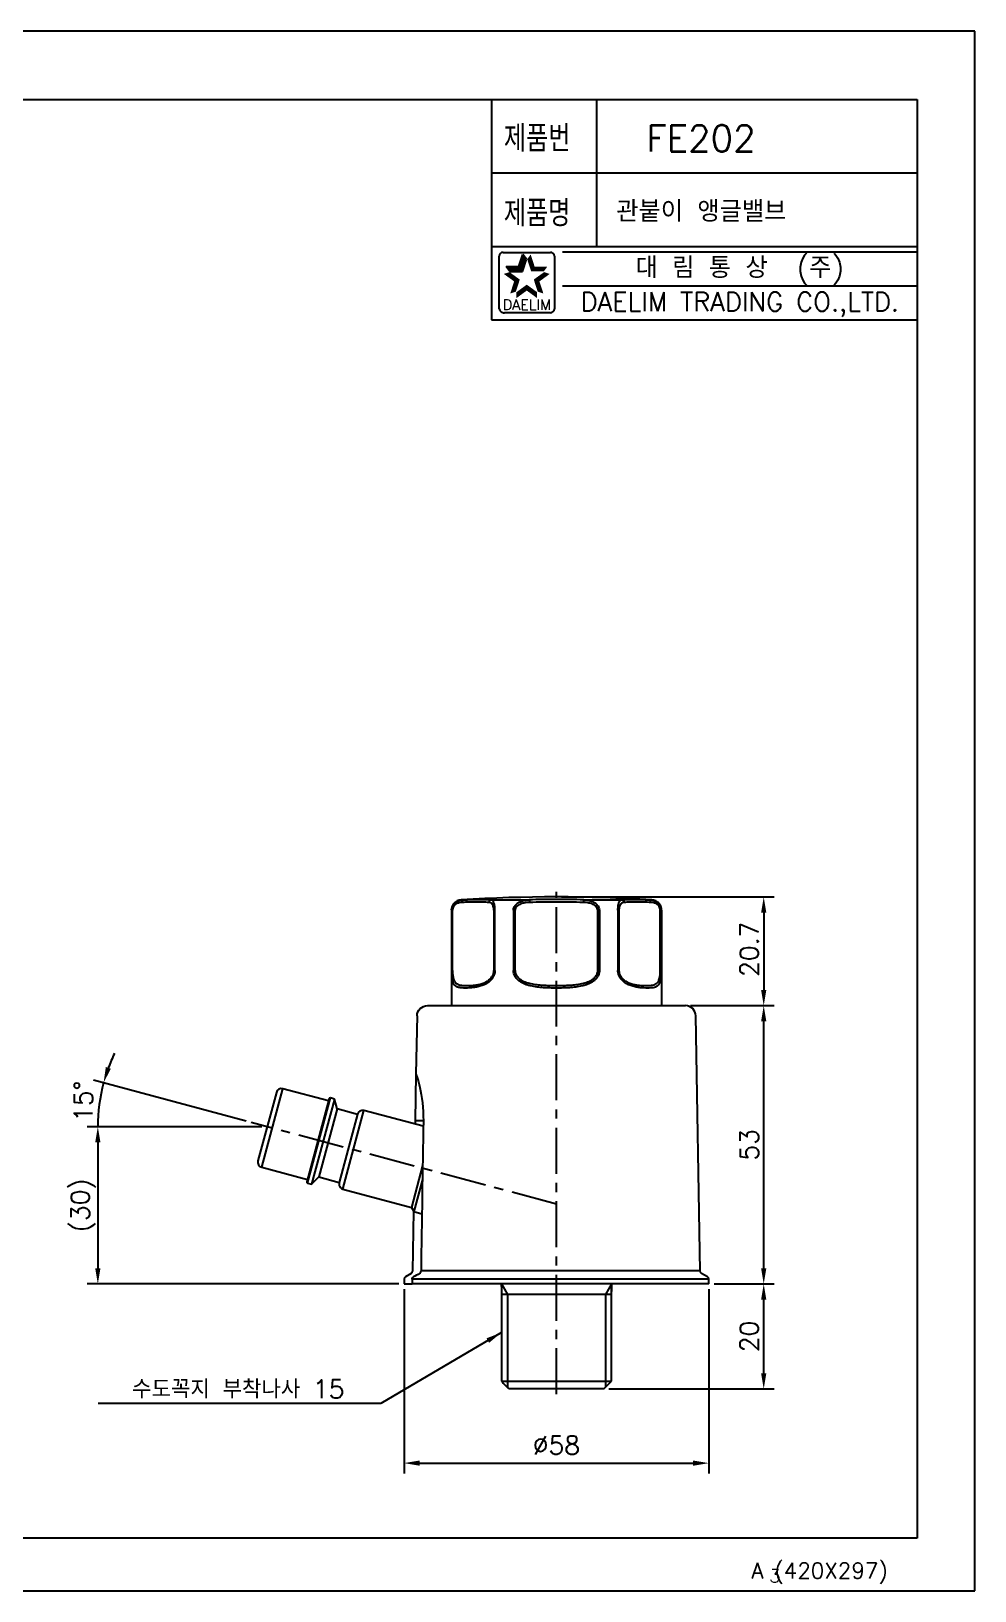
# Model space of a CAD drawing. Extents: x 43789 to 44209, y -38468 to -38171.
# Drawn here: x 44029.3 to 44208.9, y -38467.7 to -38170.7 of the extents above; entities that cross this region are included whole.
import ezdxf
from ezdxf.enums import TextEntityAlignment as Align

# ---------------------------------------------------------------- set-up
doc = ezdxf.new("R2010")
doc.units = 0
doc.header["$LTSCALE"] = 7
doc.header["$MEASUREMENT"] = 0
doc.linetypes.add('CENTER', pattern=[2, 1.25, -0.25, 0.25, -0.25])
doc.layers.get('0').update_dxf_attribs({"color": 2, "linetype": 'CONTINUOUS'})
for name, color, linetype in [('_DWG', 7, 'CONTINUOUS'), ('CL', 1, 'CENTER'), ('D', 2, 'CONTINUOUS'), ('DIM', 2, 'CONTINUOUS')]:
    doc.layers.add(name, color=color, linetype=linetype)
doc.styles.add('GHS', font='ROMANS.shx', dxfattribs={"bigfont": 'GHS.shx'})
doc.styles.add('ROMANS', font='romans', dxfattribs={"bigfont": 'GHS.shx'})
doc.dimstyles.new('STANDARD$7', dxfattribs={"dimscale": 0, "dimtxt": 3.5, "dimasz": 3, "dimexe": 2, "dimexo": 1, "dimgap": 1, "dimtad": 1, "dimdec": 4, "dimdsep": 46, "dimtxsty": 'GHS', "dimcen": 1, "dimclrd": 256, "dimclre": 256, "dimclrt": 256, "dimadec": 4, "dimazin": 2, "dimtfac": 1, "dimtdec": 4, "dimtmove": 0, "dimatfit": 0, "dimfxl": 0, "dimtolj": 1, "dimtzin": 0, "dimlwd": -1, "dimlwe": -1, "dimarcsym": 0})

# ---------------------------------------------------------------- blocks, each defined once
blk = doc.blocks.new('BORDER')
for p, q in [((1, 1), (0, 1)), ((1, 0), (1, 1)), ((0, 0), (1, 0))]:
    blk.add_line(p, q)

msp = doc.modelspace()

# ---------------------------------------------------------------- linework, layer by layer
at = {"color": 4}
for p, q in [((43819.9, -38183.74), (44197.9, -38183.74)), ((44197.9, -38183.74), (44197.9, -38457.74)), ((44197.9, -38457.74), (43819.9, -38457.74))]:
    msp.add_line(p, q, dxfattribs=at)
at = {"color": 7}
for p, q in [((44116.9, -38183.74), (44116.9, -38225.74)), ((44136.9, -38183.74), (44136.9, -38211.74)), ((44116.9, -38197.74), (44197.9, -38197.74)), ((44116.9, -38211.74), (44197.9, -38211.74)), ((44116.9, -38225.74), (44197.9, -38225.74))]:
    msp.add_line(p, q, dxfattribs=at)
at = {"color": 2, "linetype": 'Continuous'}
for p, q in [((44118.37, -38223.61), (44118.37, -38213.61)), ((44119.12, -38212.86), (44128.12, -38212.86)), ((44128.87, -38213.61), (44128.87, -38223.61)), ((44130.4, -38212.74), (44197.9, -38212.74)), ((44130.4, -38219.24), (44197.9, -38219.24)), ((44128.12, -38224.36), (44119.37, -38224.36))]:
    msp.add_line(p, q, dxfattribs=at)
at = {"color": 2}
for p, q in [((44122.13, -38215.56), (44122.88, -38213.26)), ((44122.8, -38216.48), (44123.55, -38214.17)), ((44123.55, -38214.17), (44122.88, -38213.26)), ((44120.37, -38216.48), (44119.71, -38215.56)), ((44119.71, -38215.56), (44122.13, -38215.56)), ((44120.37, -38216.48), (44122.8, -38216.48))]:
    msp.add_line(p, q, dxfattribs=at)
at = {"color": 7, "linetype": 'Continuous'}
for p, q in [((44111.13, -38336.16), (44111.63, -38336.16)), ((44116.82, -38336.16), (44124.07, -38336.16)), ((44134.45, -38336.16), (44141.7, -38336.16)), ((44146.89, -38336.16), (44147.4, -38336.16)), ((44109.26, -38338.15), (44109.26, -38356.31)), ((44109.49, -38338.15), (44109.26, -38338.15)), ((44109.37, -38338.15), (44109.37, -38349.61)), ((44109.49, -38349.61), (44109.49, -38338.15)), ((44117.37, -38338.15), (44117.37, -38349.61)), ((44117.55, -38349.61), (44117.55, -38338.15)), ((44121.08, -38338.15), (44121.08, -38349.61)), ((44121.38, -38349.61), (44121.38, -38338.15)), ((44137.14, -38349.61), (44137.14, -38338.15)), ((44137.44, -38338.15), (44137.44, -38349.61)), ((44140.97, -38338.15), (44140.97, -38349.61)), ((44141.16, -38338.15), (44141.16, -38349.61)), ((44149.26, -38338.15), (44149.04, -38338.15)), ((44149.04, -38349.61), (44149.04, -38338.15)), ((44149.16, -38349.61), (44149.16, -38338.15)), ((44149.26, -38338.15), (44149.26, -38356.31)), ((44129.26, -38352.97), (44129.26, -38352.49))]:
    msp.add_line(p, q, dxfattribs=at)
for points in [[(44111.13, -38336.16), (44110.77, -38336.21), (44110.34, -38336.37), (44109.96, -38336.63), (44109.64, -38336.96), (44109.41, -38337.37), (44109.28, -38337.8), (44109.25, -38338.15)], [(44149.27, -38338.15), (44149.24, -38337.8), (44149.11, -38337.37), (44148.88, -38336.96), (44148.57, -38336.63), (44148.18, -38336.37), (44147.75, -38336.21), (44147.4, -38336.16)]]:
    msp.add_lwpolyline(points, dxfattribs=at)
at = {"color": 2, "linetype": 'Continuous'}
for centre, radius, start, end in [((44119.12, -38213.61), 0.75, 90, 180), ((44128.12, -38213.61), 0.75, 0, 90), ((44119.25, -38223.48), 0.884, 188.1301, 278.1301), ((44128.12, -38223.61), 0.75, 270, 0)]:
    msp.add_arc(centre, radius, start, end, dxfattribs=at)
at = {"color": 7, "linetype": 'Continuous'}
for centre, radius, start, end in [((44129.26, -38635.61), 300, 86.5346, 93.4654), ((44129.24, -38544.75), 208.66, 89.9946, 91.419), ((44129.26, -38540.47), 203.88, 89.9984, 91.4356), ((44129.26, -38546.69), 210.6, 88.5876, 89.9988), ((44129.28, -38539.6), 203.01, 88.5613, 90.0046)]:
    msp.add_arc(centre, radius, start, end, dxfattribs=at)
for points, knots in [([(44111.63, -38336.16), (44111.39, -38336.17), (44111.02, -38336.22), (44110.55, -38336.39), (44110.2, -38336.58), (44109.93, -38336.8), (44109.74, -38337.02), (44109.61, -38337.21), (44109.51, -38337.42), (44109.39, -38337.73), (44109.36, -38337.98), (44109.37, -38338.15)], [0, 0, 0, 0, 0.216556, 0.32973, 0.447701, 0.572233, 0.637751, 0.705772, 0.776361, 0.849352, 1, 1, 1, 1]), ([(44111.27, -38336.66), (44111.09, -38336.66), (44110.81, -38336.7), (44110.46, -38336.81), (44110.19, -38336.94), (44109.93, -38337.13), (44109.7, -38337.39), (44109.52, -38337.74), (44109.48, -38338.01), (44109.49, -38338.15)], [0, 0, 0, 0, 0.208285, 0.31707, 0.430911, 0.552377, 0.685531, 0.835095, 1, 1, 1, 1]), ([(44111.27, -38336.66), (44111.26, -38336.59), (44111.28, -38336.47), (44111.36, -38336.31), (44111.48, -38336.19), (44111.58, -38336.16), (44111.63, -38336.16)], [0, 0, 0, 0, 0.275177, 0.536082, 0.776164, 1, 1, 1, 1]), ([(44116.38, -38336.66), (44116.03, -38336.63), (44115.27, -38336.6), (44113.57, -38336.58), (44112.21, -38336.62), (44111.27, -38336.66)], [0, 0, 0, 0, 0.207839, 0.444371, 1, 1, 1, 1]), ([(44111.63, -38336.16), (44112.6, -38336.12), (44113.97, -38336.08), (44115.7, -38336.1), (44116.46, -38336.13), (44116.82, -38336.16)], [0, 0, 0, 0, 0.555567, 0.792085, 1, 1, 1, 1]), ([(44116.82, -38336.16), (44116.77, -38336.16), (44116.65, -38336.19), (44116.5, -38336.31), (44116.41, -38336.47), (44116.39, -38336.59), (44116.38, -38336.66)], [0, 0, 0, 0, 0.240655, 0.487534, 0.741598, 1, 1, 1, 1]), ([(44117.37, -38338.15), (44117.37, -38338.01), (44117.35, -38337.75), (44117.27, -38337.41), (44117.15, -38337.14), (44117.02, -38336.95), (44116.87, -38336.81), (44116.66, -38336.7), (44116.49, -38336.66), (44116.38, -38336.66)], [0, 0, 0, 0, 0.211309, 0.390311, 0.532708, 0.647917, 0.74561, 0.833536, 1, 1, 1, 1]), ([(44117.55, -38338.15), (44117.55, -38337.99), (44117.54, -38337.67), (44117.49, -38337.24), (44117.42, -38336.88), (44117.33, -38336.61), (44117.22, -38336.41), (44117.1, -38336.27), (44116.97, -38336.18), (44116.87, -38336.16), (44116.82, -38336.16)], [0, 0, 0, 0, 0.21969, 0.414534, 0.573611, 0.698619, 0.795624, 0.872661, 0.938077, 1, 1, 1, 1]), ([(44121.08, -38338.15), (44121.08, -38337.98), (44121.15, -38337.65), (44121.4, -38337.2), (44121.75, -38336.85), (44122.31, -38336.49), (44123.1, -38336.23), (44123.75, -38336.17), (44124.08, -38336.16)], [0, 0, 0, 0, 0.128172, 0.25493, 0.380238, 0.504563, 0.75167, 1, 1, 1, 1]), ([(44124.15, -38336.66), (44124.01, -38336.66), (44123.72, -38336.67), (44123.29, -38336.72), (44122.87, -38336.81), (44122.47, -38336.94), (44122.08, -38337.12), (44121.73, -38337.38), (44121.47, -38337.72), (44121.39, -38338.01), (44121.38, -38338.15)], [0, 0, 0, 0, 0.125089, 0.25003, 0.374799, 0.499463, 0.624114, 0.74903, 0.874251, 1, 1, 1, 1]), ([(44124.08, -38336.16), (44124.08, -38336.16), (44124.09, -38336.18), (44124.1, -38336.21), (44124.11, -38336.25), (44124.12, -38336.32), (44124.13, -38336.39), (44124.14, -38336.5), (44124.15, -38336.59), (44124.15, -38336.66)], [0, 0, 0, 0, 0.036707, 0.102925, 0.199276, 0.32322, 0.470613, 0.636469, 1, 1, 1, 1]), ([(44134.45, -38336.16), (44134.44, -38336.16), (44134.43, -38336.18), (44134.42, -38336.21), (44134.41, -38336.25), (44134.4, -38336.32), (44134.39, -38336.39), (44134.38, -38336.5), (44134.38, -38336.59), (44134.37, -38336.66)], [0, 0, 0, 0, 0.036667, 0.10285, 0.199182, 0.323122, 0.470525, 0.636404, 1, 1, 1, 1]), ([(44137.14, -38338.15), (44137.14, -38338.01), (44137.08, -38337.79), (44136.92, -38337.55), (44136.73, -38337.33), (44136.44, -38337.12), (44136.06, -38336.94), (44135.65, -38336.81), (44135.23, -38336.72), (44134.8, -38336.67), (44134.52, -38336.66), (44134.37, -38336.66)], [0, 0, 0, 0, 0.125633, 0.188521, 0.251191, 0.376008, 0.500624, 0.625259, 0.750009, 0.874924, 1, 1, 1, 1]), ([(44134.44, -38336.16), (44134.77, -38336.17), (44135.42, -38336.23), (44136.21, -38336.49), (44136.77, -38336.85), (44137.06, -38337.14), (44137.25, -38337.42), (44137.39, -38337.73), (44137.44, -38337.98), (44137.44, -38338.15)], [0, 0, 0, 0, 0.248251, 0.495285, 0.619571, 0.744847, 0.808123, 0.87189, 1, 1, 1, 1]), ([(44140.98, -38338.15), (44140.97, -38337.99), (44140.98, -38337.74), (44141.01, -38337.43), (44141.04, -38337.16), (44141.1, -38336.88), (44141.19, -38336.61), (44141.3, -38336.41), (44141.42, -38336.27), (44141.56, -38336.18), (44141.65, -38336.16), (44141.7, -38336.16)], [0, 0, 0, 0, 0.219501, 0.320951, 0.414093, 0.573383, 0.698289, 0.795467, 0.872638, 0.938131, 1, 1, 1, 1]), ([(44142.14, -38336.66), (44142.03, -38336.66), (44141.86, -38336.7), (44141.65, -38336.81), (44141.5, -38336.95), (44141.37, -38337.14), (44141.25, -38337.41), (44141.17, -38337.75), (44141.15, -38338.01), (44141.16, -38338.15)], [0, 0, 0, 0, 0.166464, 0.25439, 0.352082, 0.467291, 0.609688, 0.788688, 1, 1, 1, 1]), ([(44141.7, -38336.16), (44142.06, -38336.13), (44142.83, -38336.1), (44144.56, -38336.08), (44145.93, -38336.12), (44146.89, -38336.16)], [0, 0, 0, 0, 0.207915, 0.444433, 1, 1, 1, 1]), ([(44141.7, -38336.16), (44141.76, -38336.16), (44141.87, -38336.19), (44142.02, -38336.31), (44142.11, -38336.47), (44142.14, -38336.59), (44142.14, -38336.66)], [0, 0, 0, 0, 0.240656, 0.487522, 0.741587, 1, 1, 1, 1]), ([(44147.26, -38336.66), (44146.31, -38336.62), (44144.96, -38336.58), (44143.25, -38336.6), (44142.49, -38336.63), (44142.14, -38336.66)], [0, 0, 0, 0, 0.555629, 0.792161, 1, 1, 1, 1]), ([(44149.16, -38338.15), (44149.16, -38337.98), (44149.13, -38337.73), (44149.02, -38337.42), (44148.91, -38337.21), (44148.78, -38337.02), (44148.59, -38336.8), (44148.32, -38336.58), (44147.97, -38336.39), (44147.5, -38336.22), (44147.13, -38336.17), (44146.89, -38336.16)], [0, 0, 0, 0, 0.150648, 0.223639, 0.294228, 0.36225, 0.427767, 0.5523, 0.670271, 0.783443, 1, 1, 1, 1]), ([(44147.26, -38336.66), (44147.26, -38336.59), (44147.24, -38336.47), (44147.16, -38336.31), (44147.04, -38336.19), (44146.94, -38336.16), (44146.89, -38336.16)], [0, 0, 0, 0, 0.275141, 0.536045, 0.776161, 1, 1, 1, 1]), ([(44149.04, -38338.15), (44149.04, -38338.01), (44149, -38337.74), (44148.82, -38337.39), (44148.59, -38337.13), (44148.33, -38336.94), (44148.06, -38336.81), (44147.71, -38336.7), (44147.44, -38336.66), (44147.26, -38336.66)], [0, 0, 0, 0, 0.164894, 0.314454, 0.447611, 0.569083, 0.682925, 0.791712, 1, 1, 1, 1]), ([(44117.55, -38349.61), (44117.55, -38349.71), (44117.54, -38349.92), (44117.48, -38350.22), (44117.38, -38350.5), (44117.22, -38350.86), (44116.96, -38351.25), (44116.59, -38351.65), (44116.18, -38351.97), (44115.75, -38352.22), (44115.33, -38352.41), (44114.77, -38352.61), (44114.22, -38352.75), (44113.69, -38352.84), (44113.19, -38352.9), (44112.61, -38352.95), (44111.96, -38352.97), (44111.46, -38352.96), (44111.1, -38352.93), (44110.85, -38352.89), (44110.61, -38352.84), (44110.4, -38352.78), (44110.2, -38352.69), (44110.02, -38352.57), (44109.86, -38352.41), (44109.72, -38352.21), (44109.61, -38351.95), (44109.52, -38351.62), (44109.45, -38351.23), (44109.4, -38350.75), (44109.37, -38350.2), (44109.36, -38349.81), (44109.37, -38349.61)], [0, 0, 0, 0, 0.025017, 0.049905, 0.074353, 0.09828, 0.144448, 0.188356, 0.230098, 0.26984, 0.307834, 0.344273, 0.412858, 0.44512, 0.476062, 0.534043, 0.586764, 0.634131, 0.655818, 0.676195, 0.695339, 0.713423, 0.730779, 0.747958, 0.765694, 0.784941, 0.807201, 0.834035, 0.866627, 0.905516, 0.950627, 1, 1, 1, 1]), ([(44109.48, -38349.61), (44109.48, -38349.7), (44109.49, -38349.89), (44109.5, -38350.17), (44109.52, -38350.43), (44109.56, -38350.74), (44109.62, -38351.07), (44109.72, -38351.41), (44109.85, -38351.68), (44109.99, -38351.89), (44110.16, -38352.05), (44110.4, -38352.21), (44110.75, -38352.35), (44111.21, -38352.44), (44111.71, -38352.48), (44112.27, -38352.49), (44112.87, -38352.48), (44113.51, -38352.43), (44114.2, -38352.34), (44114.94, -38352.18), (44115.7, -38351.9), (44116.33, -38351.53), (44116.72, -38351.15), (44116.93, -38350.9), (44117.23, -38350.44), (44117.37, -38349.98), (44117.36, -38349.61)], [0, 0, 0, 0, 0.025552, 0.050329, 0.073663, 0.095226, 0.132863, 0.163768, 0.189369, 0.211449, 0.231483, 0.250566, 0.288855, 0.329981, 0.374952, 0.424126, 0.477548, 0.535071, 0.596773, 0.663117, 0.734675, 0.813098, 0.855908, 0.878364, 0.901554, 1, 1, 1, 1]), ([(44129.26, -38352.97), (44128.85, -38352.97), (44128.03, -38352.95), (44126.8, -38352.9), (44125.59, -38352.79), (44124.59, -38352.62), (44123.81, -38352.42), (44123.25, -38352.22), (44122.71, -38351.98), (44122.21, -38351.66), (44121.76, -38351.26), (44121.39, -38350.78), (44121.14, -38350.22), (44121.08, -38349.81), (44121.08, -38349.61)], [0, 0, 0, 0, 0.127494, 0.254503, 0.380549, 0.505219, 0.56699, 0.628391, 0.689506, 0.750551, 0.811812, 0.873675, 0.93643, 1, 1, 1, 1]), ([(44121.38, -38349.61), (44121.38, -38349.8), (44121.45, -38350.18), (44121.73, -38350.69), (44122.12, -38351.11), (44122.57, -38351.44), (44123.07, -38351.7), (44123.59, -38351.9), (44124.14, -38352.05), (44124.87, -38352.21), (44125.82, -38352.35), (44126.96, -38352.43), (44128.11, -38352.48), (44128.88, -38352.48), (44129.26, -38352.49)], [0, 0, 0, 0, 0.063122, 0.125594, 0.187407, 0.248831, 0.310244, 0.37186, 0.433733, 0.495863, 0.620885, 0.746788, 0.873253, 1, 1, 1, 1]), ([(44129.26, -38352.49), (44129.65, -38352.48), (44130.41, -38352.48), (44131.56, -38352.43), (44132.71, -38352.35), (44133.65, -38352.21), (44134.39, -38352.05), (44134.93, -38351.9), (44135.45, -38351.7), (44135.95, -38351.44), (44136.41, -38351.11), (44136.73, -38350.76), (44136.93, -38350.44), (44137.09, -38350.09), (44137.14, -38349.8), (44137.14, -38349.61)], [0, 0, 0, 0, 0.126726, 0.253171, 0.379054, 0.504055, 0.566175, 0.628038, 0.689645, 0.751051, 0.812466, 0.874275, 0.905472, 0.936891, 1, 1, 1, 1]), ([(44137.44, -38349.61), (44137.45, -38349.81), (44137.38, -38350.22), (44137.13, -38350.78), (44136.76, -38351.26), (44136.31, -38351.66), (44135.81, -38351.98), (44135.27, -38352.22), (44134.71, -38352.42), (44133.93, -38352.62), (44132.94, -38352.79), (44131.72, -38352.9), (44130.49, -38352.95), (44129.67, -38352.97), (44129.26, -38352.97)], [0, 0, 0, 0, 0.063571, 0.126327, 0.188188, 0.249449, 0.310494, 0.371609, 0.433011, 0.494781, 0.619451, 0.745497, 0.872506, 1, 1, 1, 1]), ([(44149.16, -38349.61), (44149.16, -38349.81), (44149.15, -38350.2), (44149.12, -38350.75), (44149.07, -38351.23), (44149.01, -38351.62), (44148.91, -38351.95), (44148.8, -38352.21), (44148.66, -38352.41), (44148.5, -38352.57), (44148.32, -38352.69), (44148.05, -38352.81), (44147.75, -38352.88), (44147.43, -38352.93), (44147.06, -38352.96), (44146.56, -38352.97), (44146.03, -38352.96), (44145.58, -38352.92), (44145.08, -38352.88), (44144.42, -38352.78), (44143.75, -38352.61), (44143.2, -38352.41), (44142.77, -38352.22), (44142.34, -38351.97), (44141.94, -38351.65), (44141.56, -38351.25), (44141.3, -38350.86), (44141.14, -38350.5), (44141.05, -38350.22), (44140.99, -38349.92), (44140.97, -38349.71), (44140.97, -38349.61)], [0, 0, 0, 0, 0.049378, 0.094494, 0.133381, 0.165957, 0.192782, 0.21503, 0.234284, 0.25203, 0.269209, 0.28657, 0.323751, 0.344131, 0.365819, 0.413187, 0.46591, 0.494254, 0.523899, 0.587092, 0.655679, 0.692124, 0.730117, 0.769868, 0.811612, 0.855528, 0.901705, 0.925631, 0.950084, 0.974984, 1, 1, 1, 1]), ([(44141.16, -38349.61), (44141.16, -38349.98), (44141.29, -38350.44), (44141.59, -38350.9), (44141.8, -38351.15), (44142.19, -38351.53), (44142.82, -38351.9), (44143.59, -38352.18), (44144.32, -38352.34), (44145.01, -38352.43), (44145.66, -38352.48), (44146.26, -38352.49), (44146.81, -38352.48), (44147.32, -38352.44), (44147.78, -38352.35), (44148.12, -38352.21), (44148.36, -38352.05), (44148.53, -38351.89), (44148.68, -38351.68), (44148.8, -38351.41), (44148.9, -38351.07), (44148.96, -38350.74), (44149, -38350.43), (44149.02, -38350.17), (44149.04, -38349.89), (44149.04, -38349.7), (44149.04, -38349.61)], [0, 0, 0, 0, 0.09844, 0.121629, 0.144081, 0.18689, 0.265312, 0.336869, 0.403214, 0.464916, 0.522443, 0.575863, 0.625038, 0.67001, 0.711138, 0.749428, 0.76851, 0.788542, 0.810624, 0.836222, 0.867129, 0.904769, 0.926333, 0.949669, 0.974449, 1, 1, 1, 1])]:
    msp.add_open_spline(points, degree=3, knots=knots, dxfattribs=at)
at = {"color": 2}
for points in [[(44122.13, -38215.56), (44122.8, -38216.48), (44122.88, -38213.26), (44123.55, -38214.17)], [(44124.36, -38213.26), (44123.7, -38214.17), (44125.11, -38215.56), (44124.45, -38216.48)], [(44121.21, -38218.39), (44122.29, -38218.04), (44119.25, -38216.97), (44120.33, -38216.62)], [(44119.71, -38215.56), (44120.37, -38216.48), (44122.13, -38215.56), (44122.8, -38216.48)], [(44125.11, -38215.56), (44124.45, -38216.48), (44127.54, -38215.56), (44126.87, -38216.48)], [(44127.99, -38216.97), (44126.92, -38216.62), (44126.03, -38218.39), (44124.95, -38218.04)], [(44120.47, -38220.7), (44121.54, -38220.35), (44121.21, -38218.39), (44122.29, -38218.04)], [(44123.62, -38220.14), (44123.62, -38219.01), (44121.66, -38221.57), (44121.66, -38220.44)], [(44125.58, -38221.57), (44125.58, -38220.44), (44123.62, -38220.14), (44123.62, -38219.01)], [(44126.03, -38218.39), (44124.95, -38218.04), (44126.78, -38220.7), (44125.7, -38220.35)]]:
    msp.add_solid(points, dxfattribs=at)
at = {"layer": '_DWG'}
for p, q in [((44104.73, -38356.31), (44153.8, -38356.31)), ((44102.73, -38358.27), (44102.53, -38369.31)), ((44156.64, -38406.89), (44155.8, -38358.27)), ((44102.53, -38369.31), (44102.38, -38378.23)), ((44073.16, -38387.1), (44077.18, -38372.13)), ((44085.87, -38374.46), (44077.18, -38372.13)), ((44075.95, -38372.84), (44072.46, -38385.88)), ((44085.99, -38374.02), (44081.74, -38389.86)), ((44081.88, -38390.11), (44086.23, -38373.88)), ((44087, -38374.09), (44082.65, -38390.32)), ((44087, -38374.09), (44086.23, -38373.88)), ((44087.51, -38375.99), (44087, -38374.09)), ((44087.51, -38375.99), (44084.04, -38388.93)), ((44091.39, -38377.03), (44087.51, -38375.99)), ((44091.41, -38376.98), (44087.91, -38390.02)), ((44088.62, -38391.24), (44092.63, -38376.27)), ((44103.91, -38379.29), (44092.63, -38376.27)), ((44102.38, -38378.23), (44102.37, -38378.88)), ((44103.93, -38378.23), (44102.38, -38378.23)), ((44073.16, -38387.1), (44081.86, -38389.43)), ((44103.8, -38386.75), (44101.66, -38394.74)), ((44081.88, -38390.11), (44082.65, -38390.32)), ((44082.65, -38390.32), (44084.04, -38388.93)), ((44084.04, -38388.93), (44087.92, -38389.97)), ((44103.76, -38389.42), (44102.12, -38395.53)), ((44088.62, -38391.24), (44101.66, -38394.74)), ((44101.66, -38394.74), (44102.12, -38395.53)), ((44102.08, -38395.46), (44101.88, -38406.89)), ((44102.12, -38395.53), (44103.66, -38395.94)), ((44101.63, -38407.32), (44100.51, -38407.96)), ((44156.64, -38406.82), (44103.49, -38406.82)), ((44158.01, -38407.96), (44156.89, -38407.32)), ((44100.26, -38408.4), (44100.26, -38409.31)), ((44100.26, -38409.31), (44101.78, -38409.31)), ((44158.26, -38408.4), (44101.78, -38408.4)), ((44158.26, -38409.31), (44101.78, -38409.31)), ((44118.78, -38409.31), (44118.78, -38427.83)), ((44118.78, -38409.82), (44118.78, -38409.31)), ((44139.74, -38427.83), (44139.74, -38409.31)), ((44139.74, -38409.31), (44139.74, -38410.73)), ((44158.26, -38409.31), (44158.26, -38408.4)), ((44139.74, -38411.32), (44118.78, -38411.32)), ((44118.78, -38427.83), (44139.74, -38427.83)), ((44138.26, -38429.31), (44120.26, -38429.31))]:
    msp.add_line(p, q, dxfattribs=at)
at = {"layer": '_DWG', "extrusion": (0, 0, -1)}
for centre, radius, start, end in [((-44104.73, -38358.31), 2, 1, 90), ((-44157.14, -38406.89), 0.5, 300, 359)]:
    msp.add_arc(centre, radius, start, end, dxfattribs=at)
at = {"layer": '_DWG'}
for centre, radius, start, end in [((44153.8, -38358.31), 2, 1, 90), ((44076.92, -38373.09), 1, 75, 165), ((44086.18, -38374.08), 0.2, 75, 165), ((44092.37, -38377.24), 1, 75, 165), ((44073.42, -38386.13), 1, 165, 255), ((44081.93, -38389.92), 0.2, 165, 255), ((44088.88, -38390.28), 1, 165, 255), ((44100.76, -38408.4), 0.5, 120, 180), ((44101.38, -38406.89), 0.5, 300, 359), ((44157.76, -38408.4), 0.5, 0, 60)]:
    msp.add_arc(centre, radius, start, end, dxfattribs=at)
for points, knots in [([(44102.53, -38369.31), (44102.53, -38369.31), (44102.88, -38370.28), (44103.62, -38373.55), (44103.97, -38375.85), (44103.93, -38378.23)], [0, 0, 0, 0, 0.5, 0.5, 1, 1, 1, 1]), ([(44101.78, -38408.4), (44101.78, -38408.34), (44101.79, -38408.29), (44101.82, -38408.19), (44101.85, -38408.14), (44101.92, -38408.05), (44101.96, -38408.02), (44102.02, -38407.98), (44102.03, -38407.97), (44102.04, -38407.96)], [0, 0, 0, 0, 0.304564, 0.304564, 0.608731, 0.608731, 0.919046, 0.919046, 1, 1, 1, 1]), ([(44103.22, -38407.32), (44103.27, -38407.29), (44103.32, -38407.26), (44103.4, -38407.17), (44103.43, -38407.12), (44103.47, -38407.01), (44103.49, -38406.95), (44103.49, -38406.89)], [0, 0, 0, 0, 0.331607, 0.331607, 0.66422, 0.66422, 1, 1, 1, 1])]:
    msp.add_open_spline(points, degree=3, knots=knots, dxfattribs=at)
for points in [[(44103.93, -38378.23), (44103.78, -38387.78), (44103.64, -38397.34), (44103.49, -38406.89)], [(44103.22, -38407.32), (44102.83, -38407.53), (44102.44, -38407.75), (44102.04, -38407.96)], [(44118.78, -38427.83), (44119.28, -38428.32), (44119.77, -38428.82), (44120.26, -38429.31)], [(44138.26, -38429.31), (44138.75, -38428.82), (44139.25, -38428.32), (44139.74, -38427.83)]]:
    msp.add_open_spline(points, degree=3, dxfattribs=at)
msp.add_rational_spline([(44101.78, -38408.4), (44101.78, -38408.85), (44101.78, -38409.31)], [0.500002750567, 0.499997249433, 0.500002750567], degree=2, dxfattribs=at)
at = {"layer": 'CL'}
for p, q in [((44129.26, -38430.31), (44129.26, -38334.61)), ((44129.26, -38394.11), (44071.17, -38378.54))]:
    msp.add_line(p, q, dxfattribs=at)
at = {"layer": 'D'}
for p, q in [((44130.26, -38335.61), (44170.72, -38335.61)), ((44168.72, -38338.61), (44168.72, -38353.31)), ((44154.8, -38356.31), (44170.72, -38356.31)), ((44154.8, -38356.31), (44170.72, -38356.31)), ((44168.72, -38406.31), (44168.72, -38359.31)), ((44070.21, -38378.29), (44041.13, -38370.49)), ((44073.2, -38379.36), (44039.97, -38379.36)), ((44041.97, -38382.36), (44041.97, -38406.31)), ((44099.26, -38409.31), (44039.97, -38409.31)), ((44100.26, -38410.31), (44100.26, -38445.43)), ((44118.78, -38409.31), (44119.95, -38411.32)), ((44139.74, -38409.31), (44138.58, -38411.32)), ((44158.26, -38410.31), (44158.26, -38445.43)), ((44159.26, -38409.31), (44170.72, -38409.31)), ((44159.26, -38409.31), (44170.72, -38409.31)), ((44119.95, -38411.32), (44119.95, -38428.99)), ((44138.58, -38411.32), (44138.58, -38428.99)), ((44168.72, -38426.31), (44168.72, -38412.31)), ((44139.26, -38429.31), (44170.72, -38429.31)), ((44095.83, -38432.08), (44042.06, -38432.08)), ((44103.26, -38443.43), (44155.26, -38443.43))]:
    msp.add_line(p, q, dxfattribs=at)
for start, end in [(154.3319, 159.6659), (165, 180)]:
    msp.add_arc((44074.2, -38379.36), 32.24, start, end, dxfattribs=at)
for points in [[(44168.22, -38338.61), (44169.22, -38338.61), (44168.72, -38335.61)], [(44168.22, -38353.31), (44169.22, -38353.31), (44168.72, -38356.31)], [(44168.22, -38359.31), (44169.22, -38359.31), (44168.72, -38356.31)], [(44044.45, -38368.31), (44043.5, -38368), (44043.07, -38371.01)], [(44041.47, -38382.36), (44042.47, -38382.36), (44041.97, -38379.36)], [(44041.47, -38406.31), (44042.47, -38406.31), (44041.97, -38409.31)], [(44168.22, -38406.31), (44169.22, -38406.31), (44168.72, -38409.31)], [(44168.22, -38412.31), (44169.22, -38412.31), (44168.72, -38409.31)], [(44168.22, -38426.31), (44169.22, -38426.31), (44168.72, -38429.31)], [(44103.26, -38442.93), (44103.26, -38443.93), (44100.26, -38443.43)], [(44155.26, -38442.93), (44155.26, -38443.93), (44158.26, -38443.43)]]:
    msp.add_solid(points, dxfattribs=at)

# ---------------------------------------------------------------- block references
at = {"xscale": 420, "yscale": 297, "zscale": 420}
msp.add_blockref('BORDER', (43788.9, -38467.74), dxfattribs=at)

# ---------------------------------------------------------------- texts
at = {"color": 7, "style": 'GHS'}
msp.add_text('FE202', height=5, dxfattribs=at).set_placement((44156.79, -38191.17), align=Align.MIDDLE)
at = {"style": 'GHS'}
msp.add_text('관붙이 앵글밸브', height=4, dxfattribs=at).set_placement((44140.66, -38207.05))
at = {"color": 7, "linetype": 'Continuous'}
for s, height, style, p in [('대 림 통 상  (주)', 4, 'GHS', (44164.16, -38216.05)), ('DAELIM TRADING CO.,LTD.', 3.6, 'ROMANS', (44164.16, -38222.82))]:
    msp.add_text(s, height=height, dxfattribs=dict(at, style=style)).set_placement(p, align=Align.MIDDLE)
at = {"color": 2, "linetype": 'Continuous', "style": 'ROMANS'}
msp.add_text('DAELIM', height=2, dxfattribs=at).set_placement((44123.62, -38223.81), align=Align.CENTER)
at = {"layer": 'D', "color": 7, "style": 'GHS'}
for s, height, p in [('A (420X297)', 3, (44166.37, -38465.4)), ('3', 2.5, (44169.78, -38466.15))]:
    msp.add_text(s, height=height, dxfattribs=at).set_placement(p)
at = {"layer": 'D', "char_height": 3.5, "attachment_point": 5, "rotation": 90, "style": 'GHS'}
for s, insert in [('20.7', (44165.97, -38345.58)), ('\\A1;15%%d', (44039.22, -38374.54)), ('\\A1;53', (44165.97, -38382.81)), ('(30)', (44039.22, -38394.33)), ('\\A1;20', (44165.97, -38419.31))]:
    msp.add_mtext(s, dxfattribs=dict(at, insert=insert))
at = {"layer": 'D', "char_height": 3.5, "attachment_point": 5, "style": 'GHS'}
for s, insert in [('수도꼭지 부착나사 15', (44068.7, -38429.33)), ('%%C58', (44129.26, -38440.02))]:
    msp.add_mtext(s, dxfattribs=dict(at, insert=insert))
at = {"layer": 'DIM', "style": 'GHS', "width": 0.8}
for s, p in [('제품번', (44119.24, -38193.69)), ('제품명', (44119.24, -38207.93))]:
    msp.add_text(s, height=5, dxfattribs=at).set_placement(p)

# ---------------------------------------------------------------- leaders
at = {"layer": 'D'}
msp.add_leader([(44118.78, -38418.57), (44095.83, -38432.08)], dimstyle='STANDARD$7', override={"dimscale": 1, "dimtad": 0}, dxfattribs=at)

doc.saveas('drawing.dxf')
